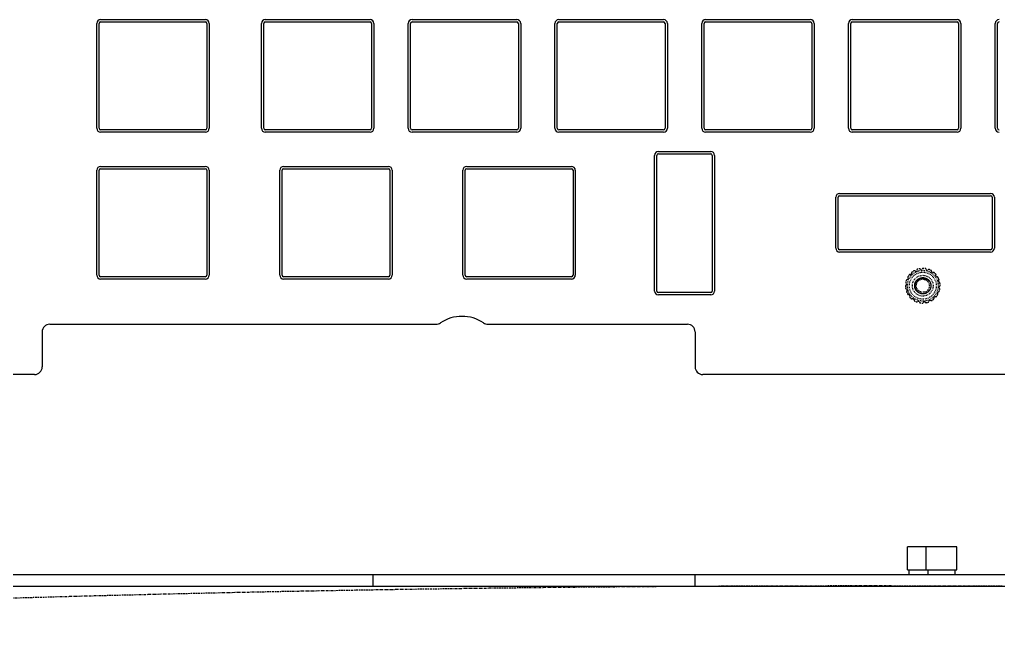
# Model space of a CAD drawing. Header units: inches. Extents: x 1416 to 2607, y 166 to 435.
# Drawn here: x 2238.8 to 2365.8, y 219.8 to 299.1 of the extents above; entities that cross this region are included whole.
import ezdxf

# ---------------------------------------------------------------- set-up
doc = ezdxf.new("R2010")
doc.units = ezdxf.units.IN
doc.header["$LTSCALE"] = 0.909449
doc.header["$MEASUREMENT"] = 0
for name, pattern in [('CENTER', [0.6, 0.375, -0.075, 0.075, -0.075]), ('HIDDEN', [0.2, 0.1, -0.1]), ('PHANTOM', [0.8, 0.45, -0.05, 0.1, -0.05, 0.1, -0.05])]:
    doc.linetypes.add(name, pattern=pattern)
doc.layers.get('0').update_dxf_attribs({"linetype": 'CONTINUOUS'})
doc.layers.add('DEFAULT_2', color=8, linetype='HIDDEN')
doc.layers.add('DEFAULT_3', color=7, linetype='PHANTOM')

msp = doc.modelspace()

# ---------------------------------------------------------------- linework, layer by layer
at = {"color": 7, "linetype": 'Continuous'}
for p, q in [((2248.797, 285.023), (2248.797, 298.624)), ((2249.097, 285.023), (2249.097, 298.624)), ((2249.297, 299.124), (2262.897, 299.124)), ((2249.297, 298.824), (2262.897, 298.824)), ((2263.097, 298.624), (2263.097, 285.023)), ((2263.397, 298.624), (2263.397, 285.023)), ((2270.177, 285.023), (2270.177, 298.624)), ((2270.477, 285.023), (2270.477, 298.624)), ((2270.677, 299.124), (2284.277, 299.124)), ((2270.677, 298.824), (2284.277, 298.824)), ((2284.477, 298.624), (2284.477, 285.023)), ((2284.777, 298.624), (2284.777, 285.023)), ((2289.227, 285.023), (2289.227, 298.624)), ((2289.527, 285.023), (2289.527, 298.624)), ((2289.727, 299.124), (2303.327, 299.124)), ((2289.727, 298.824), (2303.327, 298.824)), ((2303.527, 298.624), (2303.527, 285.023)), ((2303.827, 298.624), (2303.827, 285.023)), ((2308.277, 285.023), (2308.277, 298.624)), ((2308.577, 285.023), (2308.577, 298.624)), ((2308.777, 299.124), (2322.377, 299.124)), ((2308.777, 298.824), (2322.377, 298.824)), ((2322.577, 298.624), (2322.577, 285.023)), ((2322.877, 298.624), (2322.877, 285.023)), ((2327.327, 285.023), (2327.327, 298.624)), ((2327.627, 285.023), (2327.627, 298.624)), ((2327.827, 299.124), (2341.427, 299.124)), ((2327.827, 298.824), (2341.427, 298.824)), ((2341.627, 298.624), (2341.627, 285.023)), ((2341.927, 298.624), (2341.927, 285.023)), ((2346.377, 285.023), (2346.377, 298.624)), ((2346.677, 285.023), (2346.677, 298.624)), ((2346.877, 299.124), (2360.477, 299.124)), ((2346.877, 298.824), (2360.477, 298.824)), ((2360.677, 298.624), (2360.677, 285.023)), ((2360.977, 298.624), (2360.977, 285.023)), ((2365.427, 285.023), (2365.427, 298.624)), ((2365.727, 285.023), (2365.727, 298.624)), ((2262.897, 284.824), (2249.297, 284.824)), ((2284.277, 284.824), (2270.677, 284.824)), ((2303.327, 284.824), (2289.727, 284.824)), ((2322.377, 284.824), (2308.777, 284.824)), ((2341.427, 284.824), (2327.827, 284.824)), ((2360.477, 284.824), (2346.877, 284.824)), ((2262.897, 284.524), (2249.297, 284.524)), ((2284.277, 284.524), (2270.677, 284.524)), ((2303.327, 284.524), (2289.727, 284.524)), ((2322.377, 284.524), (2308.777, 284.524)), ((2341.427, 284.524), (2327.827, 284.524)), ((2360.477, 284.524), (2346.877, 284.524)), ((2321.205, 263.915), (2321.205, 281.515)), ((2321.505, 263.915), (2321.505, 281.515)), ((2321.705, 282.015), (2328.505, 282.015)), ((2321.705, 281.715), (2328.505, 281.715)), ((2328.705, 281.515), (2328.705, 263.915)), ((2329.005, 281.515), (2329.005, 263.915)), ((2248.792, 265.974), (2248.792, 279.574)), ((2249.092, 265.974), (2249.092, 279.574)), ((2249.292, 280.074), (2262.892, 280.074)), ((2249.292, 279.774), (2262.892, 279.774)), ((2263.092, 279.574), (2263.092, 265.974)), ((2263.392, 279.574), (2263.392, 265.974)), ((2272.557, 265.974), (2272.557, 279.574)), ((2272.857, 265.974), (2272.857, 279.574)), ((2273.057, 280.074), (2286.657, 280.074)), ((2273.057, 279.774), (2286.657, 279.774)), ((2286.857, 279.574), (2286.857, 265.974)), ((2287.157, 279.574), (2287.157, 265.974)), ((2296.322, 265.974), (2296.322, 279.574)), ((2296.622, 265.974), (2296.622, 279.574)), ((2296.822, 280.074), (2310.422, 280.074)), ((2296.822, 279.774), (2310.422, 279.774)), ((2310.622, 279.574), (2310.622, 265.974)), ((2310.922, 279.574), (2310.922, 265.974)), ((2344.727, 269.474), (2344.727, 276.074)), ((2345.027, 269.474), (2345.027, 276.074)), ((2345.227, 276.574), (2364.827, 276.574)), ((2345.227, 276.274), (2364.827, 276.274)), ((2365.027, 276.074), (2365.027, 269.474)), ((2365.327, 276.074), (2365.327, 269.474)), ((2364.827, 269.274), (2345.227, 269.274)), ((2364.827, 268.974), (2345.227, 268.974)), ((2262.892, 265.774), (2249.292, 265.774)), ((2286.657, 265.774), (2273.057, 265.774)), ((2310.422, 265.774), (2296.822, 265.774)), ((2262.892, 265.474), (2249.292, 265.474)), ((2286.657, 265.474), (2273.057, 265.474)), ((2310.422, 265.474), (2296.822, 265.474)), ((2328.505, 263.715), (2321.705, 263.715)), ((2328.505, 263.415), (2321.705, 263.415)), ((2242.712, 259.604), (2292.857, 259.604)), ((2299.573, 259.604), (2325.465, 259.604)), ((2241.712, 258.604), (2241.712, 254.079)), ((2326.465, 258.604), (2326.465, 254.079)), ((2240.712, 253.079), (2179.231, 253.079)), ((2389.465, 253.079), (2327.465, 253.079)), ((2354.027, 227.738), (2354.027, 230.738)), ((2360.465, 230.738), (2354.027, 230.738)), ((2356.465, 227.738), (2356.465, 230.738)), ((2360.465, 227.738), (2360.465, 230.738)), ((2354.027, 227.738), (2360.465, 227.738)), ((2354.277, 227.138), (2354.277, 227.738)), ((2356.715, 227.138), (2356.715, 227.738)), ((2360.215, 227.138), (2360.215, 227.738)), ((2158.212, 227.138), (2558.532, 227.138)), ((2284.684, 225.638), (2284.684, 227.138)), ((2326.465, 225.638), (2326.465, 227.138)), ((2158.212, 225.638), (2558.532, 225.638))]:
    msp.add_line(p, q, dxfattribs=at)
for centre, radius, start, end in [((2249.297, 298.624), 0.5, 90, 180), ((2249.297, 298.624), 0.2, 90, 180), ((2262.897, 298.624), 0.5, 0, 90), ((2262.897, 298.624), 0.2, 0, 90), ((2270.677, 298.624), 0.5, 90, 180), ((2270.677, 298.624), 0.2, 90, 180), ((2284.277, 298.624), 0.5, 0, 90), ((2284.277, 298.624), 0.2, 0, 90), ((2289.727, 298.624), 0.5, 90.00009, 179.99991), ((2289.727, 298.624), 0.2, 90.00013, 179.99965), ((2303.327, 298.624), 0.5, 0.00009, 89.99991), ((2303.327, 298.624), 0.2, 0, 89.99965), ((2308.777, 298.624), 0.5, 90.00009, 179.99991), ((2308.777, 298.624), 0.2, 90.00013, 179.99965), ((2322.377, 298.624), 0.5, 0.00009, 89.99991), ((2322.377, 298.624), 0.2, 0, 89.99965), ((2327.827, 298.624), 0.5, 90.00009, 179.99991), ((2327.827, 298.624), 0.2, 90.00013, 179.99965), ((2341.427, 298.624), 0.5, 0.00009, 89.99991), ((2341.427, 298.624), 0.2, 0, 89.99965), ((2346.877, 298.624), 0.5, 90.00009, 179.99991), ((2346.877, 298.624), 0.2, 90.00013, 179.99965), ((2360.477, 298.624), 0.5, 0.00009, 89.99991), ((2360.477, 298.624), 0.2, 0, 89.99965), ((2365.927, 298.624), 0.5, 90.00009, 179.99991), ((2365.927, 298.624), 0.2, 90.00013, 179.99965), ((2249.297, 285.023), 0.5, 180, 270), ((2249.297, 285.023), 0.2, 180, 270), ((2262.897, 285.023), 0.5, 270, 0), ((2262.897, 285.023), 0.2, 270, 0), ((2270.677, 285.023), 0.5, 180, 270), ((2270.677, 285.023), 0.2, 180, 270), ((2284.277, 285.023), 0.5, 270, 0), ((2284.277, 285.023), 0.2, 270, 0), ((2289.727, 285.023), 0.5, 180.00009, 269.99991), ((2289.727, 285.023), 0.2, 180.00013, 269.99965), ((2303.327, 285.023), 0.5, 270.00009, 359.99991), ((2303.327, 285.023), 0.2, 270.00013, 0), ((2308.777, 285.023), 0.5, 180.00009, 269.99991), ((2308.777, 285.023), 0.2, 180.00013, 269.99965), ((2322.377, 285.023), 0.5, 270.00009, 359.99991), ((2322.377, 285.023), 0.2, 270.00013, 0), ((2327.827, 285.023), 0.5, 180.00009, 269.99991), ((2327.827, 285.023), 0.2, 180.00013, 269.99965), ((2341.427, 285.023), 0.5, 270.00009, 359.99991), ((2341.427, 285.023), 0.2, 270.00013, 0), ((2346.877, 285.023), 0.5, 180.00009, 269.99991), ((2346.877, 285.023), 0.2, 180.00013, 269.99965), ((2360.477, 285.023), 0.5, 270.00009, 359.99991), ((2360.477, 285.023), 0.2, 270.00013, 0), ((2365.927, 285.023), 0.5, 180.00009, 269.99991), ((2365.927, 285.023), 0.2, 180.00013, 269.99965), ((2321.705, 281.515), 0.5, 90.00009, 179.99991), ((2321.705, 281.515), 0.2, 90.00035, 180), ((2328.505, 281.515), 0.5, 0.00009, 89.99991), ((2328.505, 281.515), 0.2, 0.00035, 90), ((2249.292, 279.574), 0.5, 90.00009, 179.99991), ((2249.292, 279.574), 0.2, 90.00013, 179.99965), ((2262.892, 279.574), 0.5, 0.00009, 89.99991), ((2262.892, 279.574), 0.2, 0, 89.99965), ((2273.057, 279.574), 0.5, 90.00009, 179.99991), ((2273.057, 279.574), 0.2, 90.00013, 179.99965), ((2286.657, 279.574), 0.5, 0.00009, 89.99991), ((2286.657, 279.574), 0.2, 0, 89.99965), ((2296.822, 279.574), 0.5, 90.00009, 179.99991), ((2296.822, 279.574), 0.2, 90.00013, 179.99965), ((2310.422, 279.574), 0.5, 0.00009, 89.99991), ((2310.422, 279.574), 0.2, 0, 89.99965), ((2345.227, 276.074), 0.5, 90.00009, 179.99991), ((2345.227, 276.074), 0.2, 90, 179.99965), ((2364.827, 276.074), 0.5, 0.00009, 89.99991), ((2364.827, 276.074), 0.2, 0, 89.99965), ((2345.227, 269.474), 0.5, 180.00009, 269.99991), ((2345.227, 269.474), 0.2, 180, 269.99965), ((2364.827, 269.474), 0.5, 270.00009, 359.99991), ((2364.827, 269.474), 0.2, 270, 359.99965), ((2249.292, 265.974), 0.5, 180.00009, 269.99991), ((2249.292, 265.974), 0.2, 180.00013, 269.99965), ((2262.892, 265.974), 0.5, 270.00009, 359.99991), ((2262.892, 265.974), 0.2, 270.00013, 0), ((2273.057, 265.974), 0.5, 180.00009, 269.99991), ((2273.057, 265.974), 0.2, 180.00013, 269.99965), ((2286.657, 265.974), 0.5, 270.00009, 359.99991), ((2286.657, 265.974), 0.2, 270.00013, 0), ((2296.822, 265.974), 0.5, 180.00009, 269.99991), ((2296.822, 265.974), 0.2, 180.00013, 269.99965), ((2310.422, 265.974), 0.5, 270.00009, 359.99991), ((2310.422, 265.974), 0.2, 270.00013, 0), ((2321.705, 263.915), 0.5, 180.00009, 269.99991), ((2321.705, 263.915), 0.2, 180.00035, 270), ((2328.505, 263.915), 0.5, 270.00009, 359.99991), ((2328.505, 263.915), 0.2, 270.00035, 0), ((2296.215, 255.631), 5, 55.96753, 124.03247), ((2242.712, 258.604), 1, 90, 180), ((2292.857, 260.604), 1, 270, 304.03247), ((2299.573, 260.604), 1, 235.96753, 270), ((2325.465, 258.604), 1, 0, 90), ((2240.712, 254.079), 1, 270, 0), ((2327.465, 254.079), 1, 180, 270)]:
    msp.add_arc(centre, radius, start, end, dxfattribs=at)
at = {"layer": 'DEFAULT_2', "color": 8, "linetype": 'HIDDEN'}
for p, q in [((2354.094, 265.685), (2354.137, 265.563)), ((2354.35, 266.051), (2354.48, 266.053)), ((2354.579, 266.152), (2354.58, 266.281)), ((2355.068, 266.495), (2354.939, 266.54)), ((2355.241, 266.675), (2355.195, 266.554)), ((2355.773, 266.708), (2355.666, 266.796)), ((2355.997, 266.819), (2355.912, 266.721)), ((2356.027, 265.454), (2356.027, 265.652)), ((2356.508, 266.668), (2356.438, 266.787)), ((2356.756, 266.696), (2356.643, 266.632)), ((2357.185, 266.38), (2357.159, 266.515)), ((2357.427, 266.32), (2357.299, 266.299)), ((2357.722, 265.877), (2357.744, 266.012)), ((2357.93, 265.738), (2357.802, 265.762)), ((2353.911, 264.719), (2353.806, 264.63)), ((2353.841, 264.959), (2353.923, 264.859)), ((2354.078, 265.436), (2353.949, 265.388)), ((2358.055, 265.22), (2358.122, 265.34)), ((2358.203, 265.019), (2358.091, 265.085)), ((2358.131, 264.35), (2358.213, 264.25)), ((2358.143, 264.489), (2358.247, 264.579)), ((2353.963, 264.124), (2353.851, 264.19)), ((2353.999, 263.989), (2353.932, 263.869)), ((2354.252, 263.447), (2354.124, 263.471)), ((2354.332, 263.332), (2354.31, 263.196)), ((2355.47, 263.962), (2355.341, 263.813)), ((2356.434, 263.858), (2356.529, 263.685)), ((2357.475, 263.057), (2357.474, 262.927)), ((2357.704, 263.158), (2357.574, 263.156)), ((2357.917, 263.646), (2357.96, 263.523)), ((2357.976, 263.772), (2358.105, 263.821)), ((2354.755, 262.909), (2354.627, 262.888)), ((2354.869, 262.829), (2354.895, 262.694)), ((2355.411, 262.576), (2355.298, 262.513)), ((2355.546, 262.54), (2355.616, 262.422)), ((2356.142, 262.488), (2356.057, 262.39)), ((2356.281, 262.5), (2356.388, 262.413)), ((2356.859, 262.655), (2356.813, 262.534)), ((2356.985, 262.714), (2357.115, 262.669))]:
    msp.add_line(p, q, dxfattribs=at)
for radius in [2, 1.75, 1.35, 0.85]:
    msp.add_circle((2356.027, 264.604), radius, dxfattribs=at)
for centre, radius, start, end in [((2356.072, 266.754), 0.1, 88.78772, 139.31073), ((2356.027, 264.604), 2.25, 81.21228, 88.78772), ((2354.188, 265.719), 0.1, 148.78772, 199.31073), ((2356.027, 264.604), 2.25, 141.21228, 148.78772), ((2354.351, 265.951), 0.1, 90.68927, 141.21228), ((2354.479, 266.153), 0.1, 270.68927, 359.31073), ((2354.68, 266.28), 0.1, 128.78772, 179.31073), ((2356.027, 264.604), 2.25, 121.21228, 128.78772), ((2354.913, 266.443), 0.1, 70.68927, 121.21228), ((2355.102, 266.589), 0.1, 250.68927, 339.31073), ((2355.335, 266.64), 0.1, 108.78772, 159.31073), ((2356.027, 264.604), 2.25, 101.21228, 108.78772), ((2355.609, 266.713), 0.1, 50.68927, 101.21228), ((2355.836, 266.786), 0.1, 230.68927, 319.31073), ((2356.355, 266.729), 0.1, 30.68927, 81.21228), ((2356.594, 266.719), 0.1, 210.68927, 299.31073), ((2356.805, 266.609), 0.1, 68.78772, 119.31073), ((2356.027, 264.604), 2.25, 61.21228, 68.78772), ((2357.062, 266.489), 0.1, 10.68927, 61.21228), ((2357.283, 266.398), 0.1, 190.68927, 279.31073), ((2357.444, 266.222), 0.1, 48.78772, 99.31073), ((2356.027, 264.604), 2.25, 41.21228, 48.78772), ((2357.644, 266.021), 0.1, 350.68927, 41.21228), ((2357.821, 265.86), 0.1, 170.68927, 259.31073), ((2357.911, 265.64), 0.1, 28.78772, 79.31073), ((2356.027, 264.604), 2.25, 21.21228, 28.78772), ((2353.877, 264.559), 0.1, 130.68927, 181.21228), ((2356.027, 264.604), 2.25, 181.21228, 188.78772), ((2353.918, 265.022), 0.1, 168.78772, 219.31073), ((2356.027, 264.604), 2.25, 161.21228, 168.78772), ((2353.992, 265.297), 0.1, 110.68927, 161.21228), ((2353.846, 264.795), 0.1, 310.68927, 39.31073), ((2354.042, 265.53), 0.1, 290.68927, 19.31073), ((2356.238, 264.457), 0.825, 53.59463, 58.45579), ((2358.142, 265.171), 0.1, 150.68927, 239.31073), ((2358.208, 264.414), 0.1, 130.68927, 219.31073), ((2358.031, 265.382), 0.1, 330.68927, 21.21228), ((2358.152, 264.933), 0.1, 8.78772, 59.31073), ((2358.177, 264.65), 0.1, 310.68927, 1.21228), ((2356.027, 264.604), 2.25, 1.21228, 8.78772), ((2353.902, 264.276), 0.1, 188.78772, 239.31073), ((2354.023, 263.826), 0.1, 150.68927, 201.21228), ((2356.027, 264.604), 2.25, 201.21228, 208.78772), ((2353.912, 264.038), 0.1, 330.68927, 59.31073), ((2354.143, 263.569), 0.1, 208.78772, 259.31073), ((2354.233, 263.348), 0.1, 350.68927, 79.31073), ((2354.41, 263.188), 0.1, 170.68927, 221.21228), ((2356.027, 264.604), 2.25, 221.21228, 228.78772), ((2357.575, 263.056), 0.1, 90.68927, 179.31073), ((2357.703, 263.258), 0.1, 270.68927, 321.21228), ((2356.027, 264.604), 2.25, 321.21228, 328.78772), ((2358.012, 263.679), 0.1, 110.68927, 199.31073), ((2357.866, 263.49), 0.1, 328.78772, 19.31073), ((2358.062, 263.912), 0.1, 290.68927, 341.21228), ((2356.027, 264.604), 2.25, 341.21228, 348.78772), ((2358.136, 264.186), 0.1, 348.78772, 39.31073), ((2354.61, 262.987), 0.1, 228.78772, 279.31073), ((2354.771, 262.811), 0.1, 10.68927, 99.31073), ((2354.992, 262.72), 0.1, 190.68927, 241.21228), ((2356.027, 264.604), 2.25, 241.21228, 248.78772), ((2355.249, 262.6), 0.1, 248.78772, 299.31073), ((2355.46, 262.489), 0.1, 30.68927, 119.31073), ((2355.699, 262.48), 0.1, 210.68927, 261.21228), ((2356.027, 264.604), 2.25, 261.21228, 268.78772), ((2355.982, 262.455), 0.1, 268.78772, 319.31073), ((2356.218, 262.423), 0.1, 50.68927, 139.31073), ((2356.445, 262.495), 0.1, 230.68927, 281.21228), ((2356.027, 264.604), 2.25, 281.21228, 288.78772), ((2356.719, 262.569), 0.1, 288.78772, 339.31073), ((2356.952, 262.62), 0.1, 70.68927, 159.31073), ((2357.141, 262.766), 0.1, 250.68927, 301.21228), ((2356.027, 264.604), 2.25, 301.21228, 308.78772), ((2357.374, 262.928), 0.1, 308.78772, 359.31073)]:
    msp.add_arc(centre, radius, start, end, dxfattribs=at)
for points, knots in [([(2356.027, 265.652), (2356.028, 265.652), (2356.029, 265.652), (2356.031, 265.652), (2356.034, 265.652), (2356.037, 265.652), (2356.04, 265.652), (2356.046, 265.652), (2356.054, 265.651), (2356.063, 265.651), (2356.072, 265.651), (2356.084, 265.65), (2356.099, 265.649), (2356.117, 265.648), (2356.141, 265.646), (2356.171, 265.642), (2356.206, 265.637), (2356.254, 265.628), (2356.312, 265.613), (2356.381, 265.591), (2356.448, 265.564), (2356.513, 265.533), (2356.597, 265.486), (2356.695, 265.416), (2356.8, 265.316), (2356.89, 265.203), (2356.989, 265.038), (2357.069, 264.808), (2357.084, 264.517), (2357.021, 264.232), (2356.882, 263.977), (2356.679, 263.767), (2356.426, 263.622), (2356.144, 263.55), (2355.853, 263.558), (2355.621, 263.63), (2355.452, 263.724), (2355.299, 263.841), (2355.171, 263.987), (2355.077, 264.155), (2355.024, 264.29), (2354.991, 264.431), (2354.977, 264.575), (2354.982, 264.72), (2355.008, 264.862), (2355.053, 264.999), (2355.117, 265.129), (2355.197, 265.25), (2355.294, 265.357), (2355.404, 265.451), (2355.526, 265.528), (2355.658, 265.588), (2355.843, 265.643), (2356.037, 265.659), (2356.228, 265.636), (2356.414, 265.586), (2356.588, 265.498), (2356.738, 265.378), (2356.871, 265.238), (2356.998, 265.031), (2357.078, 264.751), (2357.077, 264.459), (2356.999, 264.179), (2356.846, 263.931), (2356.632, 263.733), (2356.372, 263.602), (2356.086, 263.545), (2355.796, 263.569), (2355.523, 263.671), (2355.288, 263.844), (2355.138, 264.035), (2355.054, 264.208), (2354.994, 264.391), (2354.972, 264.585), (2354.99, 264.776), (2355.035, 264.964), (2355.118, 265.14), (2355.234, 265.294), (2355.336, 265.396), (2355.452, 265.483), (2355.578, 265.554), (2355.712, 265.607), (2355.853, 265.641), (2355.997, 265.655), (2356.142, 265.649), (2356.284, 265.623), (2356.422, 265.578), (2356.551, 265.515), (2356.672, 265.434), (2356.78, 265.338), (2356.904, 265.191), (2356.997, 265.02), (2357.052, 264.835), (2357.082, 264.645), (2357.068, 264.402), (2356.974, 264.126), (2356.808, 263.887), (2356.584, 263.701), (2356.317, 263.584), (2356.028, 263.543), (2355.74, 263.584), (2355.472, 263.7), (2355.248, 263.885), (2355.081, 264.124), (2354.987, 264.4), (2354.969, 264.691), (2355.012, 264.881), (2355.046, 264.97)], [0, 0, 0, 0, 0.0001195, 0.0002409, 0.0003634, 0.0004858, 0.0007303, 0.000975, 0.0014644, 0.0019537, 0.0024431, 0.0029325, 0.0039112, 0.0048899, 0.0058687, 0.007826, 0.0097834, 0.0117408, 0.015655, 0.0195692, 0.0234834, 0.0273976, 0.0313119, 0.0391358, 0.0469594, 0.0547833, 0.0626073, 0.0782179, 0.0938288, 0.1094398, 0.1250503, 0.1406616, 0.1562718, 0.1718832, 0.1874931, 0.2031048, 0.2109284, 0.2187523, 0.2343641, 0.2421878, 0.2500116, 0.2578357, 0.2656597, 0.2734834, 0.2813072, 0.2891313, 0.2969553, 0.3047791, 0.3126028, 0.3204268, 0.3282509, 0.3360747, 0.3438984, 0.3595103, 0.3673341, 0.3751578, 0.3907695, 0.3985935, 0.4064171, 0.4220287, 0.4376387, 0.4532501, 0.4688604, 0.4844715, 0.5000823, 0.515693, 0.5313041, 0.5469145, 0.5625258, 0.5781359, 0.5937474, 0.6015711, 0.609395, 0.6250068, 0.6328304, 0.6406543, 0.6562662, 0.6640898, 0.6719137, 0.6797377, 0.6875617, 0.6953855, 0.7032092, 0.7110333, 0.7188573, 0.7266811, 0.7345048, 0.7423289, 0.7501529, 0.7579768, 0.7658004, 0.7814122, 0.7892362, 0.7970598, 0.8126715, 0.8282813, 0.8438928, 0.859503, 0.8751142, 0.8907248, 0.9063357, 0.9219466, 0.9375572, 0.9531684, 0.9687786, 0.9843901, 1, 1, 1, 1]), ([(2355.046, 264.97), (2355.079, 265.06), (2355.171, 265.232), (2355.375, 265.44), (2355.626, 265.587), (2355.909, 265.658), (2356.2, 265.651), (2356.478, 265.564), (2356.723, 265.406), (2356.914, 265.186), (2357.039, 264.923), (2357.087, 264.635), (2357.061, 264.393), (2357.001, 264.21), (2356.917, 264.037), (2356.797, 263.883), (2356.651, 263.758), (2356.528, 263.681), (2356.397, 263.621), (2356.258, 263.579), (2356.115, 263.557), (2355.971, 263.555), (2355.827, 263.573), (2355.687, 263.61), (2355.554, 263.666), (2355.43, 263.74), (2355.317, 263.83), (2355.217, 263.935), (2355.133, 264.053), (2355.065, 264.181), (2355.017, 264.317), (2354.986, 264.458), (2354.976, 264.603), (2354.989, 264.795), (2355.042, 264.982), (2355.131, 265.153), (2355.242, 265.31), (2355.386, 265.442), (2355.551, 265.541), (2355.728, 265.616), (2355.967, 265.663), (2356.257, 265.64), (2356.53, 265.538), (2356.842, 265.311), (2357.096, 264.877), (2357.081, 264.375), (2356.916, 264.026), (2356.725, 263.805), (2356.482, 263.646), (2356.25, 263.573), (2356.058, 263.554), (2355.866, 263.562), (2355.677, 263.609), (2355.503, 263.693), (2355.344, 263.801), (2355.207, 263.94), (2355.104, 264.102), (2355.044, 264.234), (2355.002, 264.372), (2354.98, 264.515), (2354.977, 264.66), (2354.995, 264.804), (2355.033, 264.943), (2355.088, 265.077), (2355.162, 265.201), (2355.252, 265.314), (2355.357, 265.414), (2355.475, 265.498), (2355.603, 265.566), (2355.739, 265.615), (2355.88, 265.645), (2356.025, 265.655), (2356.169, 265.646), (2356.358, 265.607), (2356.58, 265.509), (2356.806, 265.325), (2356.972, 265.085), (2357.068, 264.81), (2357.084, 264.519), (2357.022, 264.235), (2356.883, 263.978), (2356.681, 263.768), (2356.428, 263.623), (2356.146, 263.55), (2355.855, 263.558), (2355.577, 263.643), (2355.414, 263.75), (2355.341, 263.813)], [0, 0, 0, 0, 0.0156206, 0.0312417, 0.0468619, 0.0624829, 0.0781032, 0.0937236, 0.1093442, 0.1249648, 0.140586, 0.1562067, 0.1718276, 0.1796564, 0.1874851, 0.2031065, 0.2109354, 0.2187644, 0.2265934, 0.2344223, 0.2422506, 0.2500798, 0.2579085, 0.2657377, 0.2735661, 0.2813951, 0.289224, 0.2970531, 0.304882, 0.3127109, 0.3205401, 0.3283691, 0.3361983, 0.3440269, 0.359649, 0.367478, 0.3753062, 0.3909275, 0.3987563, 0.4065849, 0.4222061, 0.437826, 0.4534474, 0.4690682, 0.500019, 0.5309694, 0.5465898, 0.5622108, 0.5778306, 0.5934519, 0.6012805, 0.6091092, 0.6247305, 0.6325587, 0.6403878, 0.6560103, 0.6638392, 0.6716686, 0.6794976, 0.6873269, 0.6951557, 0.7029845, 0.7108137, 0.7186426, 0.7264716, 0.7343, 0.7421292, 0.7499578, 0.7577868, 0.765615, 0.7734441, 0.7812731, 0.7891022, 0.7969312, 0.8125525, 0.8281721, 0.8437932, 0.8594143, 0.8750359, 0.8906567, 0.9062774, 0.9218976, 0.9375176, 0.9531382, 0.968758, 0.9843791, 1, 1, 1, 1]), ([(2355.341, 263.813), (2355.341, 263.814), (2355.337, 263.815), (2355.335, 263.819), (2355.331, 263.822), (2355.326, 263.826), (2355.321, 263.831), (2355.314, 263.837), (2355.308, 263.843), (2355.299, 263.851), (2355.288, 263.862), (2355.276, 263.875), (2355.259, 263.892), (2355.239, 263.914), (2355.215, 263.942), (2355.193, 263.97), (2355.172, 263.999), (2355.145, 264.039), (2355.113, 264.09), (2355.08, 264.154), (2355.052, 264.221), (2355.019, 264.311), (2354.991, 264.429), (2354.976, 264.573), (2354.982, 264.717), (2355.016, 264.907), (2355.106, 265.133), (2355.285, 265.362), (2355.519, 265.536), (2355.792, 265.638), (2356.082, 265.664), (2356.368, 265.608), (2356.629, 265.478), (2356.844, 265.281), (2356.972, 265.074), (2357.037, 264.893), (2357.077, 264.705), (2357.078, 264.51), (2357.039, 264.321), (2356.99, 264.185), (2356.924, 264.057), (2356.84, 263.939), (2356.741, 263.833), (2356.628, 263.743), (2356.504, 263.668), (2356.371, 263.612), (2356.232, 263.573), (2356.088, 263.555), (2355.943, 263.557), (2355.8, 263.578), (2355.661, 263.619), (2355.486, 263.698), (2355.329, 263.813), (2355.2, 263.956), (2355.092, 264.116), (2355.018, 264.296), (2354.983, 264.485), (2354.974, 264.678), (2355.014, 264.918), (2355.137, 265.182), (2355.328, 265.402), (2355.571, 265.563), (2355.849, 265.65), (2356.14, 265.66), (2356.423, 265.588), (2356.676, 265.444), (2356.879, 265.235), (2357.02, 264.98), (2357.084, 264.695), (2357.071, 264.453), (2357.022, 264.266), (2356.947, 264.089), (2356.837, 263.928), (2356.698, 263.795), (2356.541, 263.683), (2356.363, 263.604), (2356.175, 263.564), (2356.031, 263.554), (2355.886, 263.563), (2355.745, 263.592), (2355.608, 263.64), (2355.48, 263.707), (2355.362, 263.791), (2355.256, 263.89), (2355.165, 264.002), (2355.091, 264.127), (2355.035, 264.26), (2354.996, 264.399), (2354.978, 264.543), (2354.98, 264.735), (2355.022, 264.926), (2355.101, 265.101), (2355.204, 265.264), (2355.373, 265.439), (2355.624, 265.586), (2355.907, 265.658), (2356.198, 265.652), (2356.476, 265.565), (2356.721, 265.407), (2356.913, 265.188), (2357.039, 264.925), (2357.087, 264.637), (2357.057, 264.348), (2356.947, 264.078), (2356.77, 263.847), (2356.613, 263.731), (2356.529, 263.685)], [0, 0, 0, 0, 0.0002375, 0.0004823, 0.0007269, 0.0009714, 0.0014608, 0.0019502, 0.0024396, 0.0029289, 0.0039075, 0.0048862, 0.0058649, 0.0078221, 0.0097794, 0.0117367, 0.013694, 0.0156513, 0.0195653, 0.0234793, 0.0273934, 0.0313074, 0.0391312, 0.0469548, 0.0547787, 0.0626028, 0.0782134, 0.0938244, 0.1094354, 0.125046, 0.1406573, 0.1562676, 0.1718792, 0.1874891, 0.2031008, 0.2109245, 0.2187484, 0.2343603, 0.242184, 0.2500079, 0.257832, 0.2656561, 0.2734798, 0.2813036, 0.2891277, 0.2969518, 0.3047756, 0.3125994, 0.3204234, 0.3282475, 0.3360714, 0.3438951, 0.359507, 0.367331, 0.3751546, 0.3907665, 0.3985904, 0.4064141, 0.4220258, 0.4376358, 0.4532473, 0.4688577, 0.4844689, 0.5000797, 0.5156905, 0.5313017, 0.5469121, 0.5625235, 0.5781336, 0.5937453, 0.601569, 0.6093929, 0.6250048, 0.6328284, 0.6406524, 0.6562643, 0.664088, 0.6719119, 0.679736, 0.68756, 0.6953838, 0.7032076, 0.7110317, 0.7188558, 0.7266796, 0.7345033, 0.7423274, 0.7501515, 0.7579754, 0.7657991, 0.781411, 0.7892349, 0.7970586, 0.8126703, 0.8282802, 0.8438918, 0.8595021, 0.8751134, 0.890724, 0.906335, 0.921946, 0.9375566, 0.9531679, 0.9687782, 0.9843898, 1, 1, 1, 1]), ([(2356.728, 265.121), (2356.677, 265.197), (2356.582, 265.299), (2356.43, 265.401), (2356.305, 265.459), (2356.173, 265.497), (2356.036, 265.514), (2355.898, 265.511), (2355.763, 265.487), (2355.632, 265.443), (2355.51, 265.381), (2355.398, 265.301), (2355.299, 265.205), (2355.215, 265.096), (2355.147, 264.976), (2355.097, 264.848), (2355.067, 264.714), (2355.056, 264.577), (2355.064, 264.439), (2355.091, 264.304), (2355.152, 264.131), (2355.274, 263.935), (2355.444, 263.777), (2355.601, 263.684), (2355.728, 263.63), (2355.86, 263.593), (2355.997, 263.574), (2356.111, 263.575), (2356.203, 263.584), (2356.27, 263.595), (2356.326, 263.609), (2356.37, 263.621), (2356.403, 263.632), (2356.43, 263.642), (2356.451, 263.65), (2356.467, 263.656), (2356.482, 263.663), (2356.498, 263.67), (2356.514, 263.677), (2356.523, 263.684), (2356.529, 263.685)], [0, 0, 0, 0, 0.0623129, 0.0935638, 0.1248154, 0.1560698, 0.1873257, 0.2185815, 0.249838, 0.2810971, 0.3123574, 0.3436177, 0.3748787, 0.406142, 0.4374065, 0.4686711, 0.4999359, 0.531203, 0.5624713, 0.5937397, 0.6250079, 0.6874028, 0.7497975, 0.7810707, 0.8123455, 0.8436193, 0.87489, 0.9061586, 0.9218015, 0.9374445, 0.9530873, 0.9609096, 0.9687321, 0.9765554, 0.9804668, 0.9843775, 0.9882875, 0.9921996, 0.9961097, 1, 1, 1, 1]), ([(2356.728, 265.121), (2356.688, 265.172), (2356.597, 265.266), (2356.432, 265.372), (2356.248, 265.438), (2356.118, 265.454), (2356.053, 265.454)], [0, 0, 0, 0, 0.2500177, 0.5000107, 0.749986, 1, 1, 1, 1])]:
    msp.add_open_spline(points, degree=3, knots=knots, dxfattribs=at)
at = {"layer": 'DEFAULT_3', "linetype": 'CENTER'}
msp.add_arc((2347.874, -3576.832), 3802.491, 86.808631, 92.828327, dxfattribs=at)

doc.saveas('drawing.dxf')
